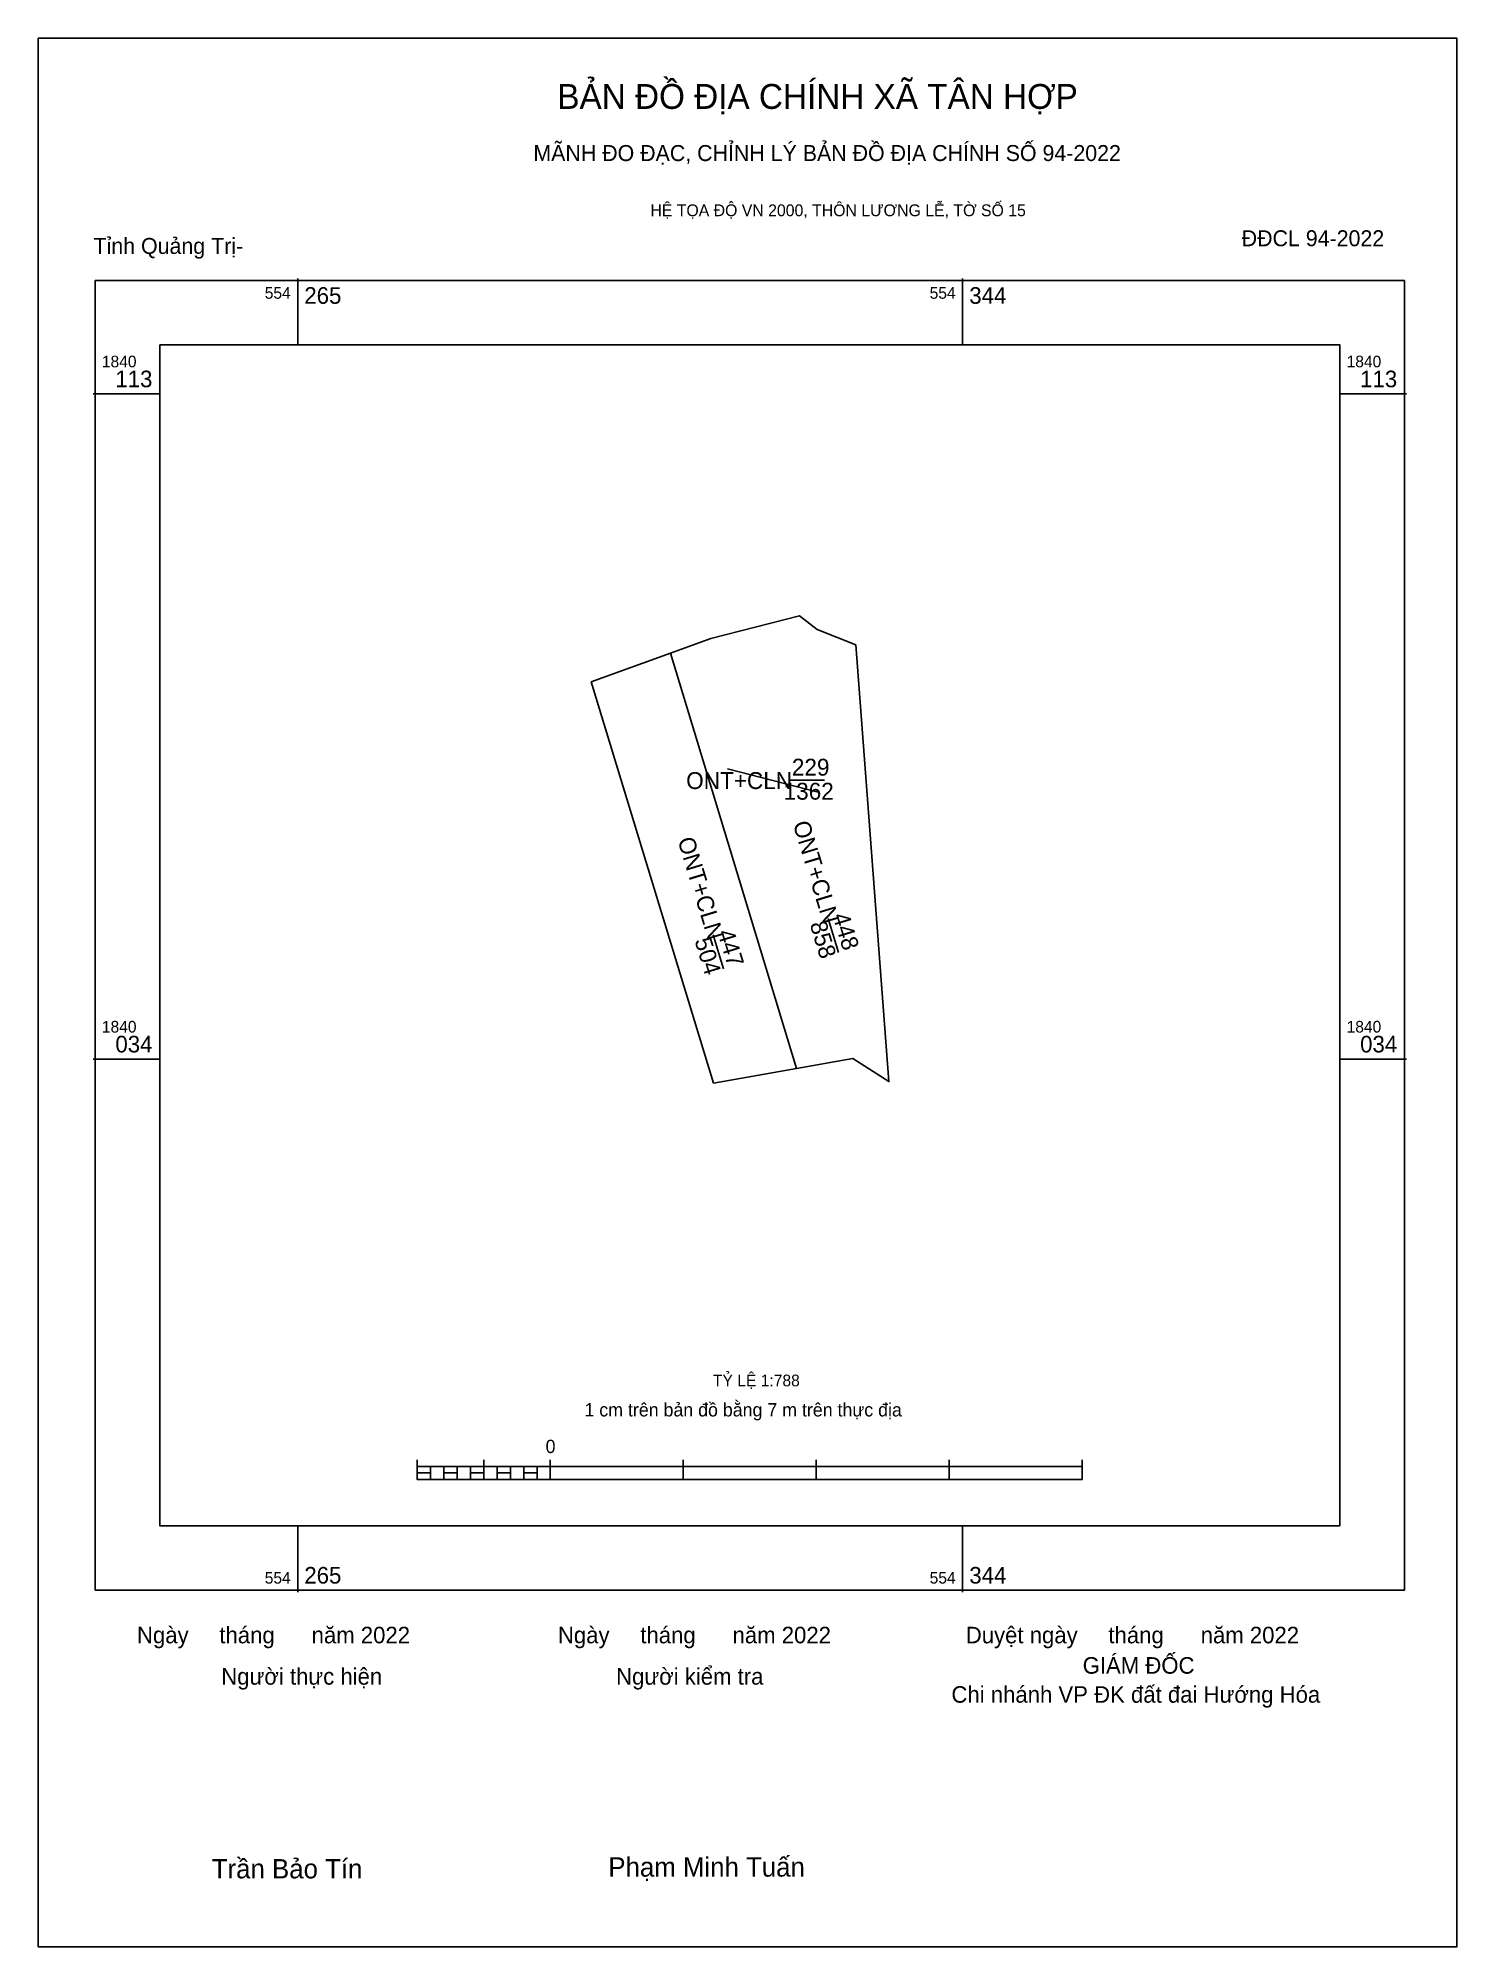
# Model space of a CAD drawing. Extents: x 554235 to 554403, y 1839929 to 1840156.
import ezdxf

# ---------------------------------------------------------------- set-up
doc = ezdxf.new("R2010")
doc.units = 0
for name, color, linetype in [('Level 10', 7, 'Continuous'), ('Level 13', 7, 'Continuous'), ('Level 15', 7, 'Continuous'), ('Level 27', 7, 'Continuous'), ('Level 6', 7, 'Continuous'), ('Level 62', 7, 'Continuous'), ('Level 63', 7, 'Continuous'), ('Level 9', 7, 'Continuous')]:
    doc.layers.add(name, color=color, linetype=linetype)

msp = doc.modelspace()

# ---------------------------------------------------------------- linework, layer by layer
at = {"layer": 'Level 10'}
for p, q in [((554300.09, 1840079.29), (554309.5, 1840082.68)), ((554314.56, 1840031.71), (554300.09, 1840079.29)), ((554314.56, 1840031.71), (554324.41, 1840033.45))]:
    msp.add_line(p, q, dxfattribs=at)
msp.add_lwpolyline([(554331.45, 1840083.67), (554335.37, 1840031.9), (554331.1, 1840034.64), (554324.41, 1840033.45), (554309.5, 1840082.68), (554314.28, 1840084.41), (554324.77, 1840087.09), (554326.88, 1840085.47)], close=True, dxfattribs=at)
at = {"layer": 'Level 13'}
for p, q in [((554316.22, 1840068.98), (554327, 1840066.2)), ((554323.55, 1840067.64), (554327.75, 1840067.64)), ((554328.19, 1840051.22), (554329.41, 1840047.2)), ((554314.52, 1840049.3), (554315.75, 1840045.28))]:
    msp.add_line(p, q, dxfattribs=at)
at = {"layer": 'Level 15'}
msp.add_lwpolyline([(554234.5, 1840155.57), (554402.72, 1840155.57), (554402.72, 1839929.36), (554234.5, 1839929.36)], close=True, dxfattribs=at)
at = {"layer": 'Level 27'}
for p, q in [((554309.5, 1840082.68), (554309.49, 1840082.68)), ((554331.45, 1840083.67), (554331.46, 1840083.67)), ((554324.41, 1840033.45), (554324.4, 1840033.45)), ((554335.37, 1840031.9), (554335.38, 1840031.9))]:
    msp.add_line(p, q, dxfattribs=at)
at = {"layer": 'Level 62'}
msp.add_lwpolyline([(554248.91, 1840119.22), (554388.86, 1840119.22), (554388.86, 1839979.26), (554248.91, 1839979.26)], close=True, dxfattribs=at)
at = {"layer": 'Level 63'}
for p, q in [((554265.28, 1840127.1), (554265.28, 1840119.22)), ((554344.12, 1840127.1), (554344.12, 1840119.22)), ((554241.02, 1840113.41), (554248.91, 1840113.41)), ((554388.86, 1840113.41), (554396.75, 1840113.41)), ((554241.02, 1840034.57), (554248.91, 1840034.57)), ((554388.86, 1840034.57), (554396.75, 1840034.57)), ((554279.46, 1839987.09), (554279.46, 1839984.73)), ((554287.35, 1839987.09), (554287.35, 1839984.73)), ((554295.23, 1839987.09), (554295.23, 1839984.73)), ((554311, 1839987.09), (554311, 1839984.73)), ((554326.77, 1839987.09), (554326.77, 1839984.73)), ((554342.54, 1839987.09), (554342.54, 1839984.73)), ((554358.31, 1839987.09), (554358.31, 1839984.73)), ((554279.46, 1839986.3), (554358.31, 1839986.3)), ((554279.46, 1839984.73), (554358.31, 1839984.73)), ((554281.04, 1839986.3), (554281.04, 1839984.73)), ((554282.62, 1839986.3), (554282.62, 1839984.73)), ((554284.2, 1839986.3), (554284.2, 1839984.73)), ((554285.77, 1839986.3), (554285.77, 1839984.73)), ((554287.35, 1839986.3), (554287.35, 1839984.73)), ((554288.93, 1839986.3), (554288.93, 1839984.73)), ((554290.5, 1839986.3), (554290.5, 1839984.73)), ((554292.08, 1839986.3), (554292.08, 1839984.73)), ((554293.66, 1839986.3), (554293.66, 1839984.73)), ((554295.23, 1839986.3), (554295.23, 1839984.73)), ((554265.28, 1839979.26), (554265.28, 1839971.38)), ((554344.12, 1839979.26), (554344.12, 1839971.38))]:
    msp.add_line(p, q, dxfattribs=at)
for points in [[(554241.27, 1840126.85), (554396.5, 1840126.85), (554396.5, 1839971.62), (554241.27, 1839971.62)], [(554279.46, 1839985.52), (554281.04, 1839985.52), (554281.04, 1839984.73), (554279.46, 1839984.73)], [(554279.46, 1839985.52), (554281.04, 1839985.52), (554281.04, 1839984.73), (554279.46, 1839984.73)], [(554282.62, 1839985.52), (554284.2, 1839985.52), (554284.2, 1839984.73), (554282.62, 1839984.73)], [(554285.77, 1839985.52), (554287.35, 1839985.52), (554287.35, 1839984.73), (554285.77, 1839984.73)], [(554288.93, 1839985.52), (554290.5, 1839985.52), (554290.5, 1839984.73), (554288.93, 1839984.73)], [(554292.08, 1839985.52), (554293.66, 1839985.52), (554293.66, 1839984.73), (554292.08, 1839984.73)]]:
    msp.add_lwpolyline(points, close=True, dxfattribs=at)

# ---------------------------------------------------------------- texts
at = {"layer": 'Level 13'}
for s, p in [('229', (554323.87, 1840068.17)), ('ONT+CLN', (554311.34, 1840066.58)), ('1362', (554322.89, 1840065.32))]:
    msp.add_text(s, height=2, dxfattribs=at).set_placement(p)
for s, p in [('ONT+CLN', (554323.97, 1840062.47)), ('ONT+CLN', (554310.3, 1840060.55)), ('858', (554325.97, 1840050.58)), ('448', (554328.68, 1840051.57)), ('504', (554312.31, 1840048.64)), ('447', (554315.03, 1840049.6))]:
    msp.add_text(s, height=2, rotation=286.9283, dxfattribs=at).set_placement(p)
at = {"layer": 'Level 6'}
msp.add_text('TỶ LỆ 1:788', height=1.386, dxfattribs=at).set_placement((554314.51, 1839995.79))
at = {"layer": 'Level 63'}
for s, height, p in [('BẢN ĐỒ ĐỊA CHÍNH XÃ TÂN HỢP', 2.9516, (554296.06, 1840147.19)), ('MÃNH ĐO ĐẠC, CHỈNH LÝ BẢN ĐỒ ĐỊA CHÍNH SỐ 94-2022', 1.894, (554293.22, 1840141.01)), ('HỆ TỌA ĐỘ VN 2000, THÔN LƯƠNG LỄ, TỜ SỐ 15', 1.402, (554307.1, 1840134.47)), ('554', 1.38, (554261.37, 1840124.69)), ('265', 1.971, (554266.06, 1840124.09)), ('554', 1.38, (554340.21, 1840124.69)), ('344', 1.971, (554344.91, 1840124.09)), ('1840', 1.38, (554242.06, 1840116.56)), ('1840', 1.38, (554389.65, 1840116.56)), ('113', 1.971, (554243.65, 1840114.2)), ('113', 1.971, (554391.25, 1840114.2)), ('1840', 1.38, (554242.06, 1840037.72)), ('1840', 1.38, (554389.65, 1840037.72)), ('034', 1.971, (554243.66, 1840035.36)), ('034', 1.971, (554391.25, 1840035.36)), ('1 cm trên bản đồ bằng 7 m trên thực địa', 1.5769, (554299.28, 1839992.22)), ('0', 1.58, (554294.67, 1839987.88)), ('554', 1.38, (554261.37, 1839972.41)), ('265', 1.971, (554266.06, 1839972.41)), ('554', 1.38, (554340.21, 1839972.41)), ('344', 1.971, (554344.91, 1839972.41)), ('Ngày     tháng      năm 2022', 1.9619, (554246.22, 1839965.33)), ('Ngày     tháng      năm 2022', 1.9619, (554296.13, 1839965.33)), ('Duyệt ngày     tháng      năm 2022', 1.9619, (554344.49, 1839965.33)), ('GIÁM ĐỐC', 1.962, (554358.35, 1839961.73)), ('Người thực hiện', 1.9619, (554256.21, 1839960.43)), ('Người kiểm tra', 1.9619, (554303.03, 1839960.43)), ('Chi nhánh VP ĐK đất đai Hướng Hóa', 1.9619, (554342.79, 1839958.29)), ('Trần Bảo Tín', 2.2883, (554255.09, 1839937.47)), ('Phạm Minh Tuấn', 2.2883, (554302.11, 1839937.68))]:
    msp.add_text(s, height=height, dxfattribs=at).set_placement(p)
at = {"layer": 'Level 9'}
for s, p in [('Tỉnh Quảng Trị-', (554241.07, 1840130)), ('ĐĐCL 94-2022', (554377.21, 1840130.91))]:
    msp.add_text(s, height=1.894, dxfattribs=at).set_placement(p)

doc.saveas('drawing.dxf')
